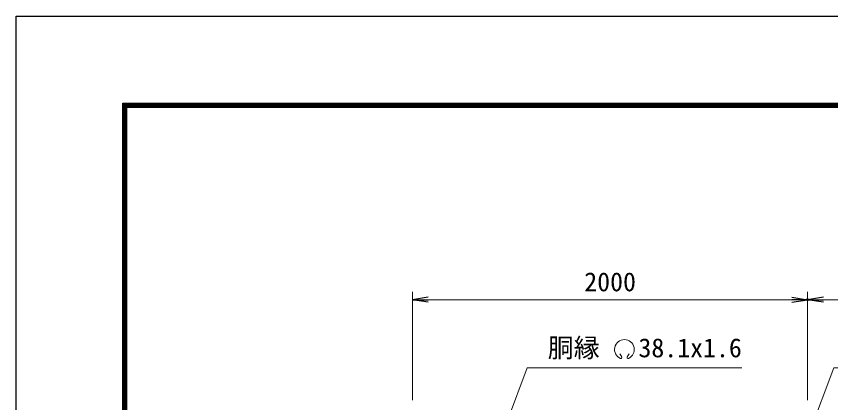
# Model space of a CAD drawing. Units: millimetres, scale not verified. Extents: x -8399 to 8401, y -5940 to 5940.
# Drawn here: x -8399 to -4276, y 3982 to 5940 of the extents above; entities that cross this region are included whole.
import ezdxf
from ezdxf.enums import TextEntityAlignment as Align

# ---------------------------------------------------------------- set-up
doc = ezdxf.new("R2010")
doc.units = ezdxf.units.MM
doc.header["$LTSCALE"] = 20
doc.header["$PDMODE"] = 32
doc.header["$PDSIZE"] = 10
for name, color, linetype, lineweight in [('0-5_D-STR-DIM', 7, 'Continuous', 13), ('0-9_D-STR-TXT', 7, 'Continuous', 13), ('0-E_D-TTL', 7, 'Continuous', 25)]:
    doc.layers.add(name, color=color, linetype=linetype, lineweight=lineweight)
doc.layers.add('0-6_0', color=7, linetype='Continuous')
doc.layers.add('0-7_Defpoints', color=8, linetype='Continuous')
doc.styles.add('ＭＳ ゴシック', font='')
doc.styles.get('ＭＳ ゴシック').set_extended_font_data('MS Gothic')

# ---------------------------------------------------------------- blocks, each defined once
blk = doc.blocks.new('_Open')
at = {"layer": '0-6_0'}
blk.add_line((-20, 3.333), (0, 0), dxfattribs=at)
blk.add_lwpolyline([(-20, -3.333), (0, 0), (-20, 0)], dxfattribs=at)

msp = doc.modelspace()

# ---------------------------------------------------------------- linework, layer by layer
at = {"layer": '0-5_D-STR-DIM'}
for p, q in [((-6393.42, 3994.46), (-6393.42, 4544.46)), ((-4393.42, 3994.46), (-4393.42, 4544.46)), ((-4393.42, 3994.46), (-4393.42, 4544.46)), ((-6313.42, 4504.46), (-4473.42, 4504.46)), ((-4313.42, 4504.46), (-3473.42, 4504.46))]:
    msp.add_line(p, q, dxfattribs=at)
at = {"layer": '0-7_Defpoints'}
msp.add_point((-4393.42, 4504.46), dxfattribs=at)
at = {"layer": '0-9_D-STR-TXT'}
for p, q in [((-5334.29, 4214.02), (-5343.5, 4229.98)), ((-5306.54, 4214.02), (-5297.33, 4229.98))]:
    msp.add_line(p, q, dxfattribs=at)
for points in [[(-4726.72, 4158.48), (-5812.5, 4158.48), (-5912.16, 3892.41)], [(-3190.85, 4158.48), (-4260.21, 4158.48), (-4382.89, 3830.99)]]:
    msp.add_lwpolyline(points, dxfattribs=at)
for centre, radius, start, end in [((-5320.42, 4252.16), 50.01, 294.32478, 245.67522), ((-5338.85, 4211.26), 5.26, 245.67522, 30), ((-5301.99, 4211.26), 5.26, 150, 294.32478)]:
    msp.add_arc(centre, radius, start, end, dxfattribs=at)
at = {"layer": '0-E_D-TTL', "color": 2}
msp.add_lwpolyline([(-8399.36, 5940.45), (8400.64, 5940.45), (8400.64, -5939.55), (-8399.36, -5939.55)], close=True, dxfattribs=at)
at = {"layer": '0-E_D-TTL'}
for points in [[(-7859.36, 5500.45), (7860.64, 5500.45), (7860.64, -5499.55), (-7859.36, -5499.55)], [(-7854.36, 5495.45), (7855.64, 5495.45), (7855.64, -5494.55), (-7854.36, -5494.55)], [(-7849.36, 5490.45), (7850.64, 5490.45), (7850.64, -5489.55), (-7849.36, -5489.55)], [(-7844.36, 5485.45), (7845.64, 5485.45), (7845.64, -5484.55), (-7844.36, -5484.55)], [(-7839.36, 5480.45), (7840.64, 5480.45), (7840.64, -5479.55), (-7839.36, -5479.55)]]:
    msp.add_lwpolyline(points, close=True, dxfattribs=at)

# ---------------------------------------------------------------- block references
at = {"layer": '0-5_D-STR-DIM', "xscale": 4, "yscale": 4, "rotation": 180}
for p in [(-6393.42, 4504.46), (-4393.42, 4504.46)]:
    msp.add_blockref('_Open', p, dxfattribs=at)
at = {"layer": '0-5_D-STR-DIM', "xscale": 4, "yscale": 4}
msp.add_blockref('_Open', (-4393.42, 4504.46), dxfattribs=at)

# ---------------------------------------------------------------- texts
at = {"layer": '0-5_D-STR-DIM', "style": 'ＭＳ ゴシック'}
msp.add_text('2000', height=96.19, dxfattribs=at).set_placement((-5523.92, 4517.95), align=Align.BOTTOM_LEFT)
at = {"layer": '0-9_D-STR-TXT', "style": 'ＭＳ ゴシック'}
msp.add_text('胴縁 \u300038.1x1.6', height=96.19, dxfattribs=at).set_placement((-5708.62, 4183.66), align=Align.BOTTOM_LEFT)

doc.saveas('drawing.dxf')
